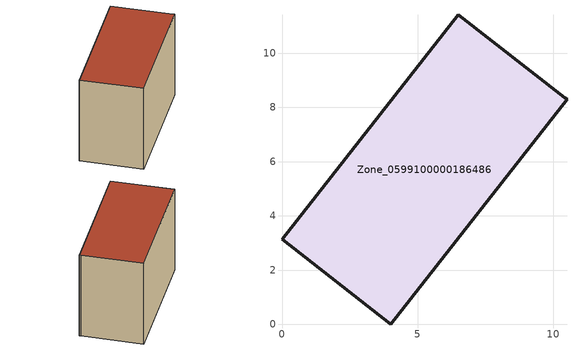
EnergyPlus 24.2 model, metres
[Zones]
Zone_0599100000186486
 floor ground (C_G): 6.5,11.42 10.43,8.36 10.51,8.3 4.02,0 0,3.13 z3.98
 wall outside (C_F): 10.43,8.36 6.5,11.42 0,3.13 4.02,0 10.51,8.3 10.43,8.36 z3.98:11.47
 roof outside (C_R): 10.51,8.3 10.43,8.36 6.5,11.42 0,3.13 4.02,0 z11.47
[BUILDING]
Pand.0599100000186486: North Axis=0; Terrain=City; Loads Convergence Tolerance Value=0.04; Temperature Convergence Tolerance Value=0.4; Solar Distribution=FullExterior; Maximum Number of Warmup Days=25; Minimum Number of Warmup Days=1
[Site:Location]
Rotterdam.The.Hague.AP_ZH_NLD Design_Conditions: Latitude=51.96; Longitude=4.45; Time Zone=1; Elevation=-4.5
[SITE:GROUNDTEMPERATURE:BUILDINGSURFACE]
18, 18, 18, 18, 18, 18, 18, 18, 18, 18, 18, 18
[MATERIAL] Thermal Absorptance=0.9; Solar Absorptance=0.7; Visible Absorptance=0.7
Name | Roughness | Thickness | Conductivity | Density | Specific Heat
G.TI.1975-1991 | MediumSmooth | 0.15 | 0.288461 | 540 | 1210
F.TI.1975-1991 | Rough | 0.3 | 0.230769 | 1920 | 840
R.TI.1975-1991 | MediumRough | 0.2 | 0.153846 | 1500 | 1000
[CONSTRUCTION]
C_G: G.TI.1975-1991
C_F: F.TI.1975-1991
C_R: R.TI.1975-1991
[ZONE]
Zone_0599100000186486: Type=1; Multiplier=1; Ceiling Height=Autocalculate; Volume=Autocalculate; Floor Area=autocalculate; Part of Total Floor Area=Yes
[ZONEINFILTRATION:DESIGNFLOWRATE]
Infil_Zone_0599100000186486: Zone or ZoneList or Space or SpaceList=Zone_0599100000186486; Schedule=AlwaysOn; Design Flow Rate Calculation Method=Flow/Area; Flow Rate per Floor Area=0.003; Constant Term Coefficient=1; Temperature Term Coefficient=0; Velocity Term Coefficient=0; Velocity Squared Term Coefficient=0
[HVACTEMPLATE:ZONE:IDEALLOADSAIRSYSTEM]
Zone_0599100000186486: Maximum Heating Supply Air Temperature=50; Minimum Cooling Supply Air Temperature=13; Maximum Heating Supply Air Humidity Ratio=0.0156; Minimum Cooling Supply Air Humidity Ratio=0.0077; Heating Limit=NoLimit; Cooling Limit=NoLimit; Dehumidification Control Type=ConstantSensibleHeatRatio; Cooling Sensible Heat Ratio=0.7; Dehumidification Setpoint=60; Humidification Control Type=None; Humidification Setpoint=30; Outdoor Air Method=None; Outdoor Air Flow Rate per Person=0.00944; Outdoor Air Flow Rate per Zone Floor Area=0; Outdoor Air Flow Rate per Zone=0; Demand Controlled Ventilation Type=None; Outdoor Air Economizer Type=NoEconomizer; Heat Recovery Type=None; Sensible Heat Recovery Effectiveness=0.7; Latent Heat Recovery Effectiveness=0.65
[ZONECONTROL:THERMOSTAT]
ThermostatControl_Zone_0599100000186486: Zone or ZoneList=Zone_0599100000186486; Control Type Schedule=DualSetpointControlType; Control 1=Thermostat_Zone_0599100000186486; Temperature Difference Between Cutout And Setpoint=0
[THERMOSTATSETPOINT:DUALSETPOINT]
Thermostat_Zone_0599100000186486: Heating Setpoint Temperature Schedule=HeatingSetpoint_Zone_0599100000186486; Cooling Setpoint Temperature Schedule=CoolingSetpoint_Zone_0599100000186486
[SCHEDULE:COMPACT]
HeatingSetpoint_Zone_0599100000186486: Through: 12/31, For: AllDays, Until: 24:00, 21
CoolingSetpoint_Zone_0599100000186486: Through: 12/31, For: AllDays, Until: 24:00, 24
DualSetpointControlType: Through: 12/31, For: AllDays, Until: 24:00, 4
AlwaysOn: Through: 12/31, For: AllDays, Until: 24:00, 1
